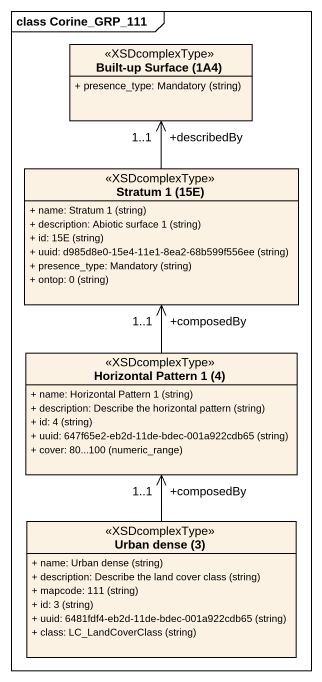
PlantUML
@startuml
mainframe class Corine_GRP_111
hide circle
hide empty members
skinparam classAttributeIconSize 0
class "Built-up Surface (1A4)" as Built_up_Surface_1A4 <<XSDcomplexType>> {
  {field} + presence_type: Mandatory (string)
}
class "Stratum 1 (15E)" as Stratum_1_15E <<XSDcomplexType>> {
  {field} + name: Stratum 1 (string)
  {field} + description: Abiotic surface 1 (string)
  {field} + id: 15E (string)
  {field} + uuid: d985d8e0-15e4-11e1-8ea2-68b599f556ee (string)
  {field} + presence_type: Mandatory (string)
  {field} + ontop: 0 (string)
}
class "Horizontal Pattern 1 (4)" as Horizontal_Pattern_1_4 <<XSDcomplexType>> {
  {field} + name: Horizontal Pattern 1 (string)
  {field} + description: Describe the horizontal pattern (string)
  {field} + id: 4 (string)
  {field} + uuid: 647f65e2-eb2d-11de-bdec-001a922cdb65 (string)
  {field} + cover: 80...100 (numeric_range)
}
class "Urban dense (3)" as Urban_dense_3 <<XSDcomplexType>> {
  {field} + name: Urban dense (string)
  {field} + description: Describe the land cover class (string)
  {field} + mapcode: 111 (string)
  {field} + id: 3 (string)
  {field} + uuid: 6481fdf4-eb2d-11de-bdec-001a922cdb65 (string)
  {field} + class: LC_LandCoverClass (string)
}
Stratum_1_15E -up-> "+describedBy\n1..1" Built_up_Surface_1A4
Horizontal_Pattern_1_4 -up-> "+composedBy\n1..1" Stratum_1_15E
Urban_dense_3 -up-> "+composedBy\n1..1" Horizontal_Pattern_1_4
@enduml
